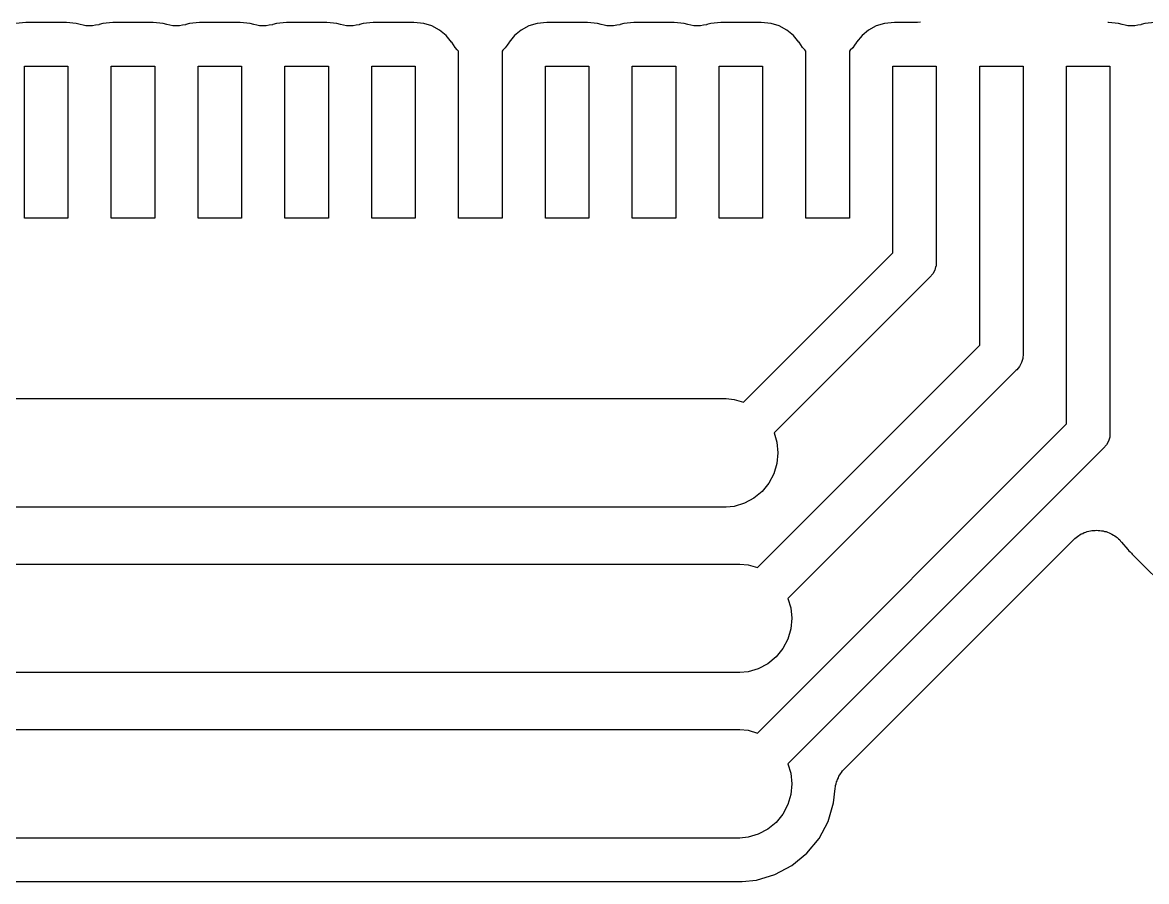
# Model space of a CAD drawing. Extents: x 86.1 to 155.4, y -71.6 to -29.3.
# Drawn here: x 108.72 to 113.9, y -38.55 to -34.59 of the extents above; entities that cross this region are included whole.
import ezdxf

# ---------------------------------------------------------------- set-up
doc = ezdxf.new("R2010")
doc.units = 0
doc.layers.add('BLACK', color=7, linetype='CONTINUOUS')

msp = doc.modelspace()

# ---------------------------------------------------------------- linework, layer by layer
at = {"layer": 'BLACK', "linetype": 'CONTINUOUS'}
for p, q in [((108.737, -34.5943), (108.691, -34.5989)), ((108.923, -34.5943), (108.737, -34.5943)), ((108.969, -34.5989), (108.923, -34.5943)), ((108.986, -34.6041), (108.969, -34.5989)), ((109, -34.6068), (108.986, -34.6041)), ((109.013, -34.6097), (109, -34.6068)), ((109.014, -34.6097), (109.013, -34.6097)), ((109.015, -34.6099), (109.014, -34.6097)), ((109.029, -34.6099), (109.015, -34.6099)), ((109.043, -34.61), (109.029, -34.6099)), ((109.044, -34.6099), (109.043, -34.61)), ((109.058, -34.6072), (109.044, -34.6099)), ((109.044, -34.6099), (109.044, -34.6099)), ((109.072, -34.6047), (109.058, -34.6072)), ((109.073, -34.6042), (109.072, -34.6047)), ((109.074, -34.6041), (109.073, -34.6042)), ((109.073, -34.6042), (109.073, -34.6042)), ((109.073, -34.6042), (109.073, -34.6042)), ((109.091, -34.5989), (109.074, -34.6041)), ((109.137, -34.5943), (109.091, -34.5989)), ((109.323, -34.5943), (109.137, -34.5943)), ((109.369, -34.5989), (109.323, -34.5943)), ((109.386, -34.6041), (109.369, -34.5989)), ((109.4, -34.6068), (109.386, -34.6041)), ((109.413, -34.6097), (109.4, -34.6068)), ((109.414, -34.6097), (109.413, -34.6097)), ((109.415, -34.6099), (109.414, -34.6097)), ((109.429, -34.6099), (109.415, -34.6099)), ((109.443, -34.61), (109.429, -34.6099)), ((109.444, -34.6099), (109.443, -34.61)), ((109.458, -34.6072), (109.444, -34.6099)), ((109.444, -34.6099), (109.444, -34.6099)), ((109.472, -34.6047), (109.458, -34.6072)), ((109.473, -34.6042), (109.472, -34.6047)), ((109.474, -34.6041), (109.473, -34.6042)), ((109.473, -34.6042), (109.473, -34.6042)), ((109.473, -34.6042), (109.473, -34.6042)), ((109.491, -34.5989), (109.474, -34.6041)), ((109.537, -34.5943), (109.491, -34.5989)), ((109.723, -34.5943), (109.537, -34.5943)), ((109.769, -34.5989), (109.723, -34.5943)), ((109.786, -34.6041), (109.769, -34.5989)), ((109.8, -34.6068), (109.786, -34.6041)), ((109.813, -34.6097), (109.8, -34.6068)), ((109.814, -34.6097), (109.813, -34.6097)), ((109.815, -34.6099), (109.814, -34.6097)), ((109.829, -34.6099), (109.815, -34.6099)), ((109.843, -34.61), (109.829, -34.6099)), ((109.844, -34.6099), (109.843, -34.61)), ((109.858, -34.6072), (109.844, -34.6099)), ((109.844, -34.6099), (109.844, -34.6099)), ((109.872, -34.6047), (109.858, -34.6072)), ((109.873, -34.6042), (109.872, -34.6047)), ((109.874, -34.6041), (109.873, -34.6042)), ((109.873, -34.6042), (109.873, -34.6042)), ((109.873, -34.6042), (109.873, -34.6042)), ((109.891, -34.5989), (109.874, -34.6041)), ((109.937, -34.5943), (109.891, -34.5989)), ((110.123, -34.5943), (109.937, -34.5943)), ((110.169, -34.5989), (110.123, -34.5943)), ((110.186, -34.6041), (110.169, -34.5989)), ((110.2, -34.6068), (110.186, -34.6041)), ((110.213, -34.6097), (110.2, -34.6068)), ((110.214, -34.6097), (110.213, -34.6097)), ((110.215, -34.6099), (110.214, -34.6097)), ((110.229, -34.6099), (110.215, -34.6099)), ((110.243, -34.61), (110.229, -34.6099)), ((110.244, -34.6099), (110.243, -34.61)), ((110.258, -34.6072), (110.244, -34.6099)), ((110.244, -34.6099), (110.244, -34.6099)), ((110.272, -34.6047), (110.258, -34.6072)), ((110.273, -34.6042), (110.272, -34.6047)), ((110.274, -34.6041), (110.273, -34.6042)), ((110.273, -34.6042), (110.273, -34.6042)), ((110.273, -34.6042), (110.273, -34.6042)), ((110.291, -34.5989), (110.274, -34.6041)), ((110.337, -34.5943), (110.291, -34.5989)), ((110.523, -34.5943), (110.337, -34.5943)), ((110.569, -34.5989), (110.523, -34.5943)), ((110.607, -34.6103), (110.569, -34.5989)), ((110.642, -34.6289), (110.607, -34.6103)), ((110.672, -34.6539), (110.642, -34.6289)), ((111.018, -34.6289), (110.988, -34.6539)), ((111.053, -34.6103), (111.018, -34.6289)), ((111.091, -34.5989), (111.053, -34.6103)), ((111.137, -34.5943), (111.091, -34.5989)), ((111.323, -34.5943), (111.137, -34.5943)), ((111.369, -34.5989), (111.323, -34.5943)), ((111.386, -34.6041), (111.369, -34.5989)), ((111.4, -34.6068), (111.386, -34.6041)), ((111.413, -34.6097), (111.4, -34.6068)), ((111.414, -34.6097), (111.413, -34.6097)), ((111.415, -34.6099), (111.414, -34.6097)), ((111.429, -34.6099), (111.415, -34.6099)), ((111.443, -34.61), (111.429, -34.6099)), ((111.444, -34.6099), (111.443, -34.61)), ((111.458, -34.6072), (111.444, -34.6099)), ((111.444, -34.6099), (111.444, -34.6099)), ((111.472, -34.6047), (111.458, -34.6072)), ((111.473, -34.6042), (111.472, -34.6047)), ((111.474, -34.6041), (111.473, -34.6042)), ((111.473, -34.6042), (111.473, -34.6042)), ((111.473, -34.6042), (111.473, -34.6042)), ((111.491, -34.5989), (111.474, -34.6041)), ((111.537, -34.5943), (111.491, -34.5989)), ((111.723, -34.5943), (111.537, -34.5943)), ((111.769, -34.5989), (111.723, -34.5943)), ((111.786, -34.6041), (111.769, -34.5989)), ((111.8, -34.6068), (111.786, -34.6041)), ((111.813, -34.6097), (111.8, -34.6068)), ((111.814, -34.6097), (111.813, -34.6097)), ((111.815, -34.6099), (111.814, -34.6097)), ((111.829, -34.6099), (111.815, -34.6099)), ((111.843, -34.61), (111.829, -34.6099)), ((111.844, -34.6099), (111.843, -34.61)), ((111.858, -34.6072), (111.844, -34.6099)), ((111.844, -34.6099), (111.844, -34.6099)), ((111.872, -34.6047), (111.858, -34.6072)), ((111.873, -34.6042), (111.872, -34.6047)), ((111.874, -34.6041), (111.873, -34.6042)), ((111.873, -34.6042), (111.873, -34.6042)), ((111.873, -34.6042), (111.873, -34.6042)), ((111.891, -34.5989), (111.874, -34.6041)), ((111.937, -34.5943), (111.891, -34.5989)), ((112.123, -34.5943), (111.937, -34.5943)), ((112.169, -34.5989), (112.123, -34.5943)), ((112.207, -34.6103), (112.169, -34.5989)), ((112.242, -34.6289), (112.207, -34.6103)), ((112.272, -34.6539), (112.242, -34.6289)), ((112.618, -34.6289), (112.588, -34.6539)), ((112.653, -34.6103), (112.618, -34.6289)), ((112.691, -34.5989), (112.653, -34.6103)), ((112.737, -34.5943), (112.691, -34.5989)), ((112.844, -34.5943), (112.737, -34.5943)), ((112.858, -34.5929), (112.844, -34.5943)), ((113.722, -34.5943), (113.72, -34.594)), ((113.723, -34.5943), (113.722, -34.5943)), ((113.769, -34.5989), (113.723, -34.5943)), ((113.786, -34.6041), (113.769, -34.5989)), ((113.8, -34.6068), (113.786, -34.6041)), ((113.813, -34.6097), (113.8, -34.6068)), ((113.814, -34.6097), (113.813, -34.6097)), ((113.815, -34.6099), (113.814, -34.6097)), ((113.829, -34.6099), (113.815, -34.6099)), ((113.843, -34.61), (113.829, -34.6099)), ((113.844, -34.6099), (113.843, -34.61)), ((113.858, -34.6072), (113.844, -34.6099)), ((113.844, -34.6099), (113.844, -34.6099)), ((113.872, -34.6047), (113.858, -34.6072)), ((113.873, -34.6042), (113.872, -34.6047)), ((113.874, -34.6041), (113.873, -34.6042)), ((113.873, -34.6042), (113.873, -34.6042)), ((113.873, -34.6042), (113.873, -34.6042)), ((113.891, -34.5989), (113.874, -34.6041)), ((113.937, -34.5943), (113.891, -34.5989)), ((110.697, -34.6844), (110.672, -34.6539)), ((110.698, -34.6855), (110.697, -34.6844)), ((110.706, -34.6973), (110.698, -34.6855)), ((110.961, -34.6873), (110.953, -34.699)), ((110.962, -34.6868), (110.961, -34.6873)), ((110.963, -34.6844), (110.962, -34.6855)), ((110.962, -34.6855), (110.962, -34.6867)), ((110.962, -34.6867), (110.962, -34.6868)), ((110.962, -34.6868), (110.962, -34.6868)), ((110.988, -34.6539), (110.963, -34.6844)), ((112.297, -34.6844), (112.272, -34.6539)), ((112.298, -34.6855), (112.297, -34.6844)), ((112.306, -34.6973), (112.298, -34.6855)), ((112.561, -34.6873), (112.553, -34.699)), ((112.562, -34.6868), (112.561, -34.6873)), ((112.563, -34.6844), (112.562, -34.6855)), ((112.562, -34.6855), (112.562, -34.6867)), ((112.562, -34.6867), (112.562, -34.6868)), ((112.562, -34.6868), (112.562, -34.6868)), ((112.588, -34.6539), (112.563, -34.6844)), ((110.714, -34.7093), (110.706, -34.6973)), ((110.714, -34.7096), (110.714, -34.7093)), ((110.714, -34.7098), (110.714, -34.7096)), ((110.724, -34.7201), (110.714, -34.7098)), ((110.73, -34.726), (110.724, -34.7201)), ((110.73, -34.796), (110.73, -34.726)), ((110.934, -34.7214), (110.93, -34.7258)), ((110.93, -34.7258), (110.93, -35.496)), ((110.945, -34.7115), (110.934, -34.7214)), ((110.953, -34.699), (110.945, -34.711)), ((110.945, -34.711), (110.945, -34.7112)), ((110.945, -34.7112), (110.945, -34.7115)), ((112.314, -34.7093), (112.306, -34.6973)), ((112.314, -34.7096), (112.314, -34.7093)), ((112.314, -34.7098), (112.314, -34.7096)), ((112.324, -34.7201), (112.314, -34.7098)), ((112.33, -34.726), (112.324, -34.7201)), ((112.33, -34.796), (112.33, -34.726)), ((112.534, -34.7214), (112.53, -34.7258)), ((112.53, -34.7258), (112.53, -35.496)), ((112.545, -34.7115), (112.534, -34.7214)), ((112.553, -34.699), (112.545, -34.711)), ((112.545, -34.711), (112.545, -34.7112)), ((112.545, -34.7112), (112.545, -34.7115)), ((108.73, -35.496), (108.73, -34.796)), ((108.73, -34.796), (108.93, -34.796)), ((108.93, -34.796), (108.93, -35.496)), ((109.13, -35.496), (109.13, -34.796)), ((109.13, -34.796), (109.33, -34.796)), ((109.33, -34.796), (109.33, -35.496)), ((109.53, -35.496), (109.53, -34.796)), ((109.53, -34.796), (109.73, -34.796)), ((109.73, -34.796), (109.73, -35.496)), ((109.93, -35.496), (109.93, -34.796)), ((109.93, -34.796), (110.13, -34.796)), ((110.13, -34.796), (110.13, -35.496)), ((110.33, -35.496), (110.33, -34.796)), ((110.33, -34.796), (110.53, -34.796)), ((110.53, -34.796), (110.53, -35.496)), ((110.73, -35.496), (110.73, -34.796)), ((110.73, -34.796), (110.73, -34.796)), ((111.13, -35.496), (111.13, -34.796)), ((111.13, -34.796), (111.33, -34.796)), ((111.33, -34.796), (111.33, -35.496)), ((111.53, -35.496), (111.53, -34.796)), ((111.53, -34.796), (111.73, -34.796)), ((111.73, -34.796), (111.73, -35.496)), ((111.93, -35.496), (111.93, -34.796)), ((111.93, -34.796), (112.13, -34.796)), ((112.13, -34.796), (112.13, -35.496)), ((112.33, -35.496), (112.33, -34.796)), ((112.73, -35.496), (112.73, -34.796)), ((112.73, -34.796), (112.93, -34.796)), ((112.93, -34.796), (112.93, -35.6911)), ((113.13, -35.1411), (113.13, -34.796)), ((113.13, -34.796), (113.33, -34.796)), ((113.33, -34.796), (113.33, -36.1171)), ((113.53, -35.1411), (113.53, -34.796)), ((113.53, -34.796), (113.73, -34.796)), ((113.73, -34.796), (113.73, -36.4791)), ((113.13, -36.0806), (113.13, -35.1411)), ((113.53, -36.4426), (113.53, -35.1411)), ((108.93, -35.496), (108.73, -35.496)), ((109.33, -35.496), (109.13, -35.496)), ((109.73, -35.496), (109.53, -35.496)), ((110.13, -35.496), (109.93, -35.496)), ((110.53, -35.496), (110.33, -35.496)), ((110.93, -35.496), (110.73, -35.496)), ((111.33, -35.496), (111.13, -35.496)), ((111.73, -35.496), (111.53, -35.496)), ((112.13, -35.496), (111.93, -35.496)), ((112.53, -35.496), (112.33, -35.496)), ((112.73, -35.6546), (112.73, -35.496)), ((112.73, -35.496), (112.73, -35.496)), ((112.042, -36.3426), (112.73, -35.6546)), ((112.927, -35.7193), (112.923, -35.7345)), ((112.929, -35.7156), (112.927, -35.7193)), ((112.93, -35.7009), (112.929, -35.7109)), ((112.929, -35.7109), (112.929, -35.7156)), ((112.93, -35.6911), (112.93, -35.696)), ((112.93, -35.696), (112.93, -35.7009)), ((112.93, -35.7009), (112.93, -35.7009)), ((112.897, -35.7702), (112.183, -36.4841)), ((112.901, -35.7671), (112.897, -35.7702)), ((112.914, -35.7518), (112.901, -35.7671)), ((112.923, -35.7345), (112.914, -35.7518)), ((112.106, -37.1046), (113.13, -36.0806)), ((113.33, -36.1269), (113.329, -36.135)), ((113.329, -36.135), (113.329, -36.1416)), ((113.33, -36.1171), (113.33, -36.122)), ((113.33, -36.122), (113.33, -36.1269)), ((113.33, -36.1269), (113.33, -36.1269)), ((113.314, -36.1778), (113.301, -36.1931)), ((113.323, -36.1605), (113.314, -36.1778)), ((113.324, -36.1553), (113.323, -36.1605)), ((113.329, -36.1416), (113.324, -36.1553)), ((113.297, -36.1962), (112.247, -37.2461)), ((113.301, -36.1931), (113.297, -36.1962)), ((104.152, -36.326), (111.962, -36.326)), ((111.962, -36.326), (111.999, -36.3296)), ((111.999, -36.3296), (112.042, -36.3426)), ((112.106, -37.8666), (113.53, -36.4426)), ((112.183, -36.4841), (112.196, -36.527)), ((113.73, -36.4889), (113.729, -36.5036)), ((113.73, -36.4791), (113.73, -36.484)), ((113.73, -36.484), (113.73, -36.4889)), ((113.73, -36.4889), (113.73, -36.4889)), ((112.196, -36.527), (112.201, -36.576)), ((113.714, -36.5398), (113.701, -36.5551)), ((113.723, -36.5225), (113.714, -36.5398)), ((113.729, -36.5036), (113.723, -36.5225)), ((112.201, -36.576), (112.196, -36.625)), ((113.697, -36.5582), (112.247, -38.0081)), ((113.701, -36.5551), (113.697, -36.5582)), ((112.196, -36.625), (112.182, -36.6721)), ((112.182, -36.6721), (112.159, -36.7156)), ((112.128, -36.7536), (112.09, -36.7849)), ((112.159, -36.7156), (112.128, -36.7536)), ((112.046, -36.8081), (111.999, -36.8224)), ((112.09, -36.7849), (112.046, -36.8081)), ((111.962, -36.826), (104.244, -36.826)), ((111.999, -36.8224), (111.962, -36.826)), ((113.569, -36.9705), (113.574, -36.9657)), ((113.574, -36.9657), (113.58, -36.9614)), ((113.58, -36.9614), (113.586, -36.9565)), ((113.586, -36.9565), (113.592, -36.9534)), ((113.592, -36.9534), (113.598, -36.9496)), ((113.598, -36.9496), (113.605, -36.9467)), ((113.605, -36.9467), (113.612, -36.9431)), ((113.612, -36.9431), (113.619, -36.9411)), ((113.619, -36.9411), (113.625, -36.9386)), ((113.625, -36.9386), (113.633, -36.9371)), ((113.633, -36.9371), (113.64, -36.9349)), ((113.64, -36.9349), (113.647, -36.9343)), ((113.647, -36.9343), (113.654, -36.933)), ((113.654, -36.933), (113.662, -36.933)), ((113.662, -36.933), (113.67, -36.9323)), ((113.67, -36.9323), (113.676, -36.9331)), ((113.676, -36.9331), (113.683, -36.9331)), ((113.683, -36.9331), (113.691, -36.9346)), ((113.691, -36.9346), (113.699, -36.9355)), ((113.699, -36.9355), (113.705, -36.9375)), ((113.705, -36.9375), (113.712, -36.9389)), ((113.712, -36.9389), (113.719, -36.9419)), ((113.719, -36.9419), (113.727, -36.9442)), ((113.727, -36.9442), (113.733, -36.9475)), ((113.733, -36.9475), (113.739, -36.9502)), ((113.739, -36.9502), (113.746, -36.9545)), ((113.746, -36.9545), (113.752, -36.9583)), ((113.752, -36.9583), (113.758, -36.9626)), ((113.758, -36.9626), (113.763, -36.9665)), ((113.763, -36.9665), (113.769, -36.972)), ((112.507, -38.0311), (113.562, -36.9763)), ((113.562, -36.9763), (113.563, -36.9748)), ((113.563, -36.9748), (113.569, -36.9705)), ((113.769, -36.972), (113.775, -36.977)), ((113.775, -36.977), (113.779, -36.9823)), ((113.779, -36.9823), (113.784, -36.9872)), ((113.784, -36.9872), (113.812, -37.0214)), ((113.812, -37.0214), (113.812, -37.0214)), ((113.812, -37.0214), (113.812, -37.0214)), ((113.812, -37.0214), (113.817, -37.0272)), ((113.817, -37.0272), (113.823, -37.0319)), ((113.823, -37.0319), (113.824, -37.0332)), ((113.824, -37.0332), (113.829, -37.0377)), ((113.829, -37.0377), (113.833, -37.0418)), ((113.833, -37.0418), (114.464, -37.6723)), ((104.914, -37.088), (112.026, -37.088)), ((112.026, -37.088), (112.063, -37.0916)), ((112.063, -37.0916), (112.106, -37.1046)), ((112.247, -37.2461), (112.26, -37.289)), ((112.26, -37.289), (112.265, -37.338)), ((112.265, -37.338), (112.26, -37.387)), ((112.26, -37.387), (112.246, -37.4341)), ((112.223, -37.4776), (112.192, -37.5156)), ((112.246, -37.4341), (112.223, -37.4776)), ((112.192, -37.5156), (112.154, -37.5469)), ((112.026, -37.588), (105.006, -37.588)), ((112.063, -37.5844), (112.026, -37.588)), ((112.11, -37.5701), (112.063, -37.5844)), ((112.154, -37.5469), (112.11, -37.5701)), ((105.93, -37.85), (112.026, -37.85)), ((112.026, -37.85), (112.063, -37.8536)), ((112.063, -37.8536), (112.106, -37.8666)), ((112.247, -38.0081), (112.26, -38.051)), ((112.26, -38.051), (112.265, -38.1)), ((112.486, -38.0595), (112.489, -38.0537)), ((112.489, -38.0537), (112.494, -38.0474)), ((112.494, -38.0474), (112.498, -38.0407)), ((112.498, -38.0407), (112.503, -38.0361)), ((112.503, -38.0361), (112.507, -38.0311)), ((112.265, -38.1), (112.26, -38.149)), ((112.466, -38.1075), (112.469, -38.0997)), ((112.469, -38.0997), (112.47, -38.0917)), ((112.47, -38.0917), (112.473, -38.0857)), ((112.473, -38.0857), (112.475, -38.0795)), ((112.475, -38.0795), (112.479, -38.0723)), ((112.479, -38.0723), (112.482, -38.0648)), ((112.482, -38.0648), (112.486, -38.0595)), ((112.26, -38.149), (112.246, -38.1961)), ((112.457, -38.1882), (112.464, -38.1224)), ((112.464, -38.1204), (112.466, -38.114)), ((112.464, -38.1224), (112.464, -38.1204)), ((112.466, -38.114), (112.466, -38.1075)), ((112.246, -38.1961), (112.223, -38.2396)), ((112.432, -38.273), (112.457, -38.1882)), ((112.223, -38.2396), (112.192, -38.2776)), ((112.154, -38.3089), (112.11, -38.3321)), ((112.192, -38.2776), (112.154, -38.3089)), ((112.39, -38.3512), (112.432, -38.273)), ((112.026, -38.35), (106.022, -38.35)), ((112.063, -38.3464), (112.026, -38.35)), ((112.11, -38.3321), (112.063, -38.3464)), ((112.334, -38.4197), (112.39, -38.3512)), ((112.265, -38.476), (112.334, -38.4197)), ((112.102, -38.5435), (112.187, -38.5178)), ((112.187, -38.5178), (112.265, -38.476)), ((106.167, -38.55), (112.036, -38.55)), ((112.036, -38.55), (112.102, -38.5435))]:
    msp.add_line(p, q, dxfattribs=at)

doc.saveas('drawing.dxf')
